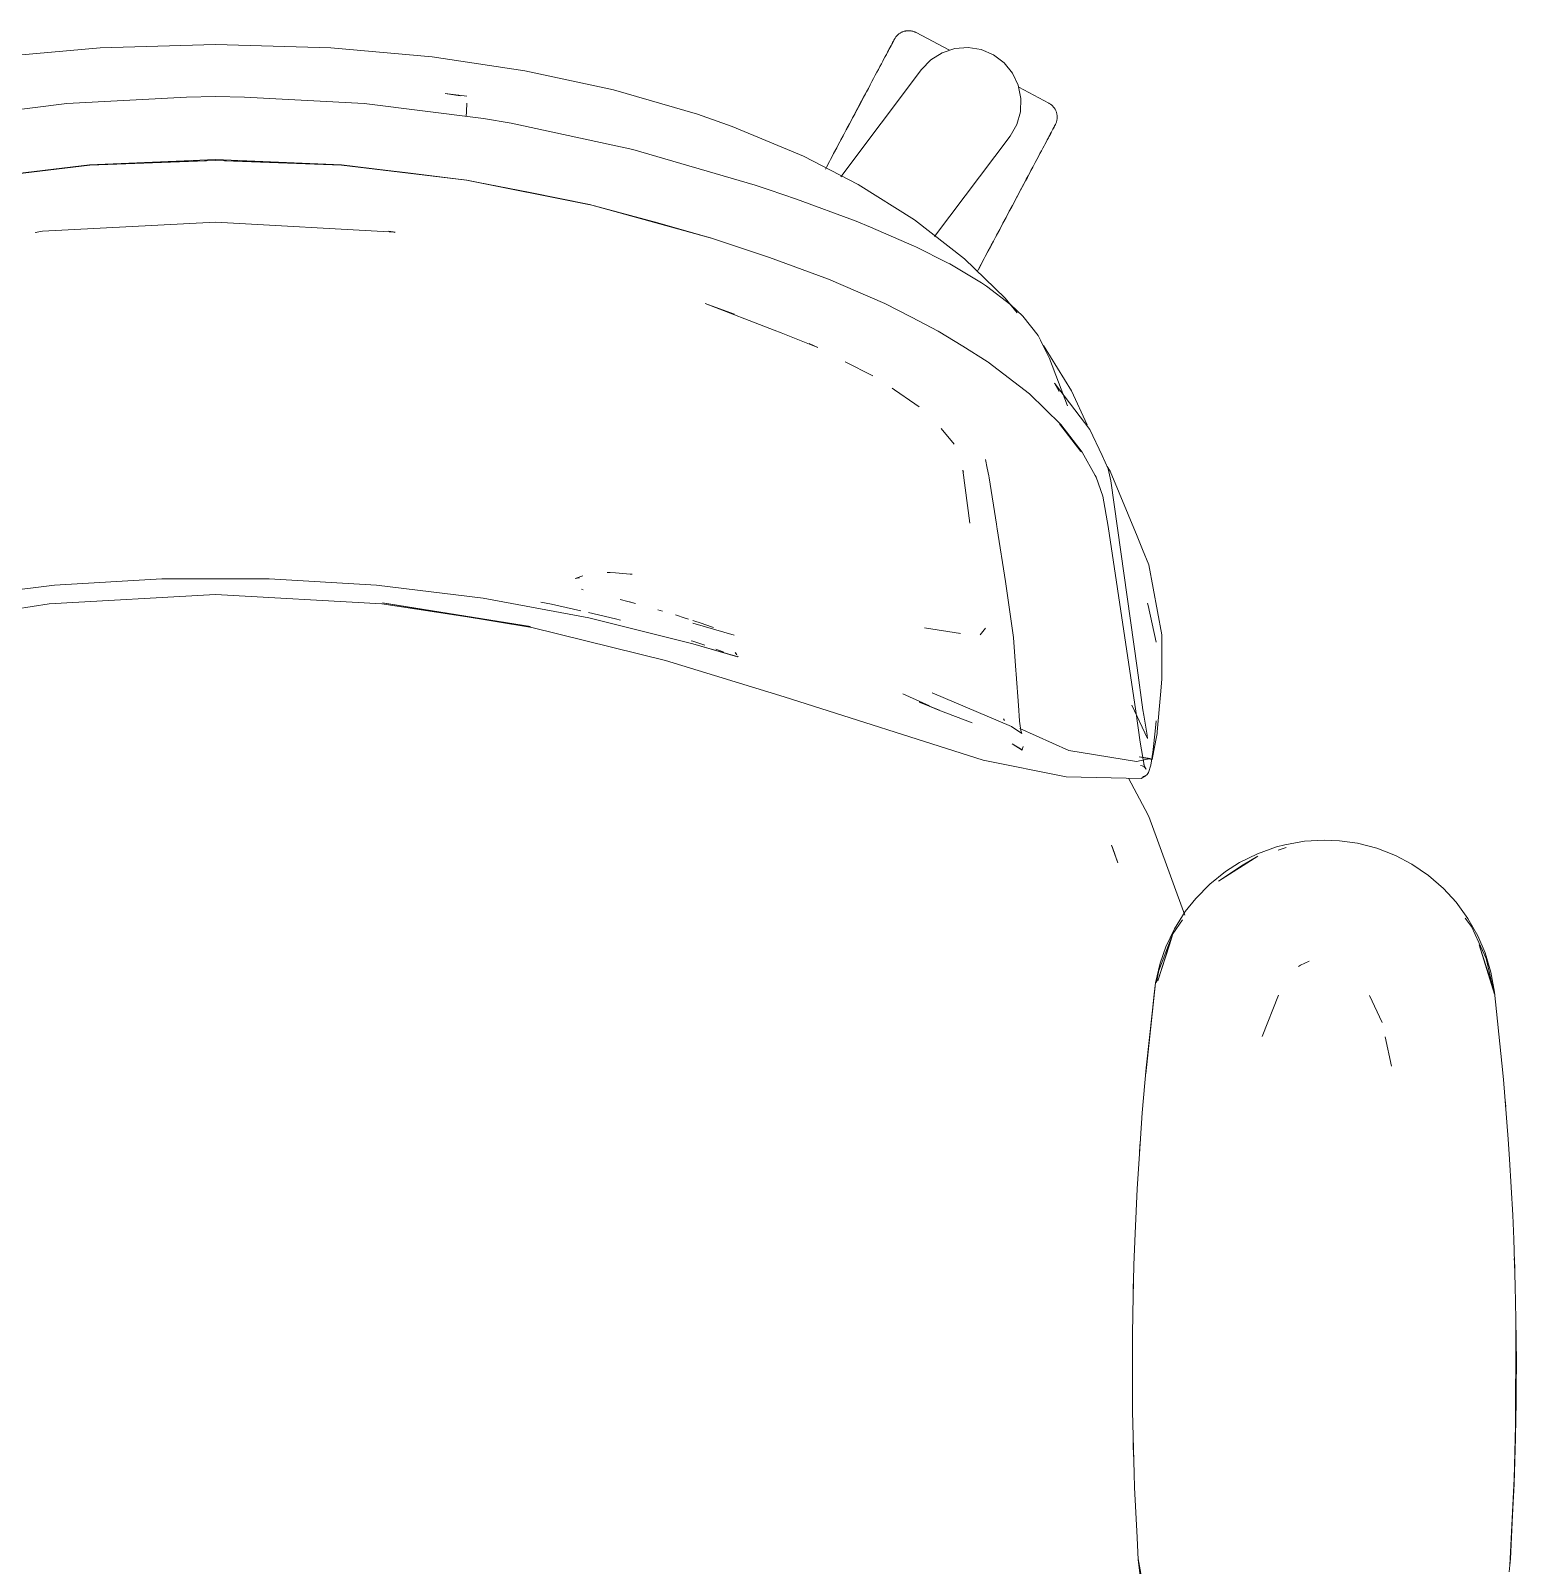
# Model space of a CAD drawing. Header units: millimetres. Extents: x 90978 to 295199, y -4084 to 97293.
# Drawn here: x 167387.8 to 167762.9, y 21765.8 to 22153.1 of the extents above; entities that cross this region are included whole.
import ezdxf

# ---------------------------------------------------------------- set-up
doc = ezdxf.new("R2010")
doc.units = ezdxf.units.MM
doc.header["$MEASUREMENT"] = 0
doc.layers.add('G-IMPT', color=8, linetype='CONTINUOUS', lineweight=9)
doc.layers.add('I-FURN', color=8, linetype='CONTINUOUS', lineweight=9)

msp = doc.modelspace()

# ---------------------------------------------------------------- linework, layer by layer
at = {"layer": 'G-IMPT'}
for p, q in [((167379.77, 22146.51), (167405.34, 22148.78)), ((167405.34, 22148.78), (167434.49, 22149.62)), ((167434.49, 22149.62), (167463.63, 22148.78)), ((167463.63, 22148.78), (167489.2, 22146.51)), ((167489.2, 22146.51), (167512.62, 22143.02)), ((167534.98, 22138.21), (167512.62, 22143.02)), ((167497.9, 22136.61), (167492.49, 22137.26)), ((167496.25, 22136.69), (167492.49, 22137.26)), ((167556.22, 22132.03), (167534.98, 22138.21)), ((167396.97, 22134.78), (167366.8, 22130.96)), ((167427.17, 22136.39), (167396.97, 22134.78)), ((167427.17, 22136.39), (167434.49, 22136.49)), ((167441.8, 22136.39), (167434.49, 22136.49)), ((167441.8, 22136.39), (167472, 22134.78)), ((167472, 22134.78), (167502.17, 22130.96)), ((167497.93, 22134.85), (167497.86, 22132.76)), ((167497.93, 22134.85), (167497.93, 22134.74)), ((167497.81, 22131.51), (167497.86, 22132.76)), ((167502.17, 22130.96), (167509.09, 22129.78)), ((167509.09, 22129.78), (167539.88, 22123.11)), ((167564.96, 22128.96), (167556.22, 22132.03)), ((167564.96, 22128.96), (167582.93, 22121.44)), ((167570.71, 22114.17), (167539.88, 22123.11)), ((167402.67, 22119.25), (167371.08, 22115.43)), ((167402.71, 22119.21), (167371.16, 22115.43)), ((167402.71, 22119.21), (167386.63, 22117.37)), ((167402.67, 22119.25), (167434.49, 22120.58)), ((167402.71, 22119.21), (167434.49, 22120.36)), ((167417.6, 22119.89), (167402.71, 22119.21)), ((167417.6, 22119.89), (167434.49, 22120.36)), ((167434.49, 22120.58), (167466.3, 22119.25)), ((167466.26, 22119.21), (167434.49, 22120.36)), ((167451.37, 22119.89), (167434.49, 22120.36)), ((167466.26, 22119.21), (167451.37, 22119.89)), ((167482.34, 22117.37), (167466.26, 22119.21)), ((167466.26, 22119.21), (167497.82, 22115.43)), ((167466.3, 22119.25), (167497.9, 22115.43)), ((167582.93, 22121.44), (167596.71, 22114.35)), ((167482.34, 22117.37), (167497.82, 22115.43)), ((167497.82, 22115.43), (167513.92, 22112.33)), ((167497.82, 22115.43), (167529.06, 22109.21)), ((167529.06, 22109.21), (167497.9, 22115.43)), ((167570.71, 22114.17), (167574.31, 22112.97)), ((167596.71, 22114.35), (167611, 22105.38)), ((167528.94, 22109.26), (167513.92, 22112.33)), ((167581.14, 22110.63), (167574.31, 22112.97)), ((167581.14, 22110.63), (167596.21, 22105.03)), ((167546.19, 22104.6), (167528.94, 22109.26)), ((167528.94, 22109.26), (167559.35, 22100.83)), ((167528.94, 22109.26), (167559.44, 22100.87)), ((167390.76, 22102.49), (167388.98, 22102.23)), ((167390.76, 22102.49), (167389.45, 22102.25)), ((167434.49, 22104.81), (167390.76, 22102.49)), ((167434.49, 22104.76), (167390.76, 22102.49)), ((167434.49, 22104.76), (167479.83, 22102.26)), ((167479.83, 22102.26), (167478.21, 22102.49)), ((167478.21, 22102.49), (167479.52, 22102.25)), ((167546.19, 22104.6), (167559.35, 22100.83)), ((167599.89, 22103.55), (167596.21, 22105.03)), ((167610.85, 22098.78), (167599.89, 22103.55)), ((167611, 22105.38), (167623.6, 22095.57)), ((167389.21, 22102.21), (167389.45, 22102.25)), ((167479.76, 22102.21), (167479.52, 22102.25)), ((167574.36, 22095.86), (167559.44, 22100.87)), ((167610.85, 22098.78), (167611.29, 22098.56)), ((167619.3, 22094.56), (167611.29, 22098.56)), ((167574.36, 22095.86), (167589.24, 22090.4)), ((167619.3, 22094.56), (167619.9, 22094.25)), ((167633.9, 22085.61), (167623.6, 22095.57)), ((167619.9, 22094.25), (167627.9, 22089.52)), ((167589.24, 22090.4), (167603.46, 22084.23)), ((167629.19, 22088.66), (167627.9, 22089.52)), ((167635.32, 22083.94), (167629.19, 22088.66)), ((167558.1, 22084.27), (167565.54, 22081.55)), ((167558.1, 22084.27), (167575.55, 22077.56)), ((167610.19, 22080.84), (167603.46, 22084.23)), ((167633.9, 22085.61), (167636.9, 22081.94)), ((167638.34, 22081.05), (167635.32, 22083.94)), ((167610.19, 22080.84), (167616.98, 22077.27)), ((167642.21, 22076.18), (167638.34, 22081.05)), ((167575.55, 22077.56), (167577.28, 22076.9)), ((167577.28, 22076.9), (167586.6, 22073.17)), ((167623.21, 22073.5), (167616.98, 22077.27)), ((167642.21, 22076.18), (167642.82, 22075.05)), ((167586.6, 22073.17), (167584.36, 22074.17)), ((167623.21, 22073.5), (167629.31, 22069.62)), ((167642.82, 22075.05), (167643.99, 22072.61)), ((167650.63, 22062.24), (167643.51, 22073.69)), ((167643.99, 22072.61), (167645.07, 22070.38)), ((167600.44, 22066), (167593.47, 22069.54)), ((167629.31, 22069.62), (167629.56, 22069.45)), ((167640, 22061.43), (167629.56, 22069.45)), ((167649.58, 22058.48), (167645.07, 22070.38)), ((167646.34, 22064.13), (167647.5, 22062.1)), ((167646.34, 22064.13), (167655.28, 22052.43)), ((167605.91, 22062.47), (167605.34, 22062.86)), ((167611.05, 22058.98), (167605.91, 22062.47)), ((167640, 22061.43), (167647.9, 22053.7)), ((167654.61, 22053.62), (167650.63, 22062.24)), ((167611.05, 22058.98), (167612.15, 22058.22)), ((167617.68, 22052.7), (167621.02, 22048.79)), ((167647.6, 22053.9), (167652.99, 22046.95)), ((167647.6, 22053.9), (167650.4, 22050.33)), ((167653.32, 22046.73), (167647.9, 22053.7)), ((167658.32, 22045.91), (167655.28, 22052.43)), ((167652.99, 22046.95), (167650.4, 22050.33)), ((167628.88, 22044.89), (167629.34, 22042.72)), ((167653.32, 22046.73), (167656.61, 22040.89)), ((167658.32, 22045.91), (167659.89, 22042.54)), ((167624.96, 22028.85), (167623.18, 22042.2)), ((167623.18, 22042.2), (167623.32, 22041.73)), ((167629.34, 22042.72), (167629.76, 22040.74)), ((167629.84, 22040.27), (167629.76, 22040.74)), ((167656.61, 22040.89), (167656.82, 22040.47)), ((167658.57, 22035.68), (167656.82, 22040.47)), ((167659.61, 22043.15), (167660.38, 22041.98)), ((167660.54, 22039.55), (167659.89, 22042.54)), ((167660.38, 22041.98), (167667.17, 22025.53)), ((167631.64, 22028.55), (167629.84, 22040.27)), ((167667.21, 21992.33), (167660.54, 22039.55)), ((167658.57, 22035.68), (167659.88, 22028.01)), ((167631.64, 22028.55), (167631.73, 22027.94)), ((167631.81, 22027.43), (167631.73, 22027.94)), ((167633.93, 22014.07), (167631.81, 22027.43)), ((167662.27, 22012.24), (167659.88, 22028.01)), ((167667.17, 22025.53), (167668.56, 22022.17)), ((167670.16, 22018.31), (167668.56, 22022.17)), ((167673.4, 22000.61), (167670.16, 22018.31)), ((167420.93, 22014.81), (167393.86, 22013.16)), ((167420.93, 22014.81), (167448.05, 22014.81)), ((167448.05, 22014.81), (167475.12, 22013.16)), ((167525.3, 22014.82), (167527.25, 22015.5)), ((167525.3, 22014.82), (167526.35, 22015.03)), ((167533.39, 22016.35), (167534.09, 22016.35)), ((167535.46, 22016.25), (167534.09, 22016.35)), ((167535.46, 22016.25), (167539.17, 22015.97)), ((167539.17, 22015.97), (167539.65, 22015.94)), ((167633.93, 22014.07), (167635.96, 22000)), ((167366.94, 22009.86), (167393.86, 22013.16)), ((167392.5, 22008.46), (167434.49, 22010.82)), ((167476.47, 22008.46), (167434.49, 22010.82)), ((167502.04, 22009.86), (167475.12, 22013.16)), ((167528.71, 22004.93), (167502.04, 22009.86)), ((167526.9, 22012.15), (167527.31, 22012.01)), ((167540.52, 22008.55), (167536.66, 22009.55)), ((167666.82, 21981.37), (167662.27, 22012.24)), ((167354.58, 22002.47), (167392.5, 22008.46)), ((167476.47, 22008.46), (167514.01, 22002.73)), ((167514.39, 22002.47), (167476.65, 22008.73)), ((167476.65, 22008.73), (167514.01, 22002.73)), ((167516.66, 22008.88), (167519.29, 22008.41)), ((167519.29, 22008.41), (167526.71, 22006.7)), ((167528.69, 22006.25), (167535.44, 22004.7)), ((167540.52, 22008.55), (167538.99, 22008.94)), ((167547.31, 22006.64), (167546.19, 22006.98)), ((167553.1, 22004.87), (167550.61, 22005.65)), ((167669.94, 22008.05), (167669.79, 22008.63)), ((167671.99, 21998.75), (167669.94, 22008.05)), ((167548.07, 21994.15), (167514.39, 22002.47)), ((167528.71, 22004.93), (167555.02, 21998.38)), ((167535.44, 22004.7), (167536.72, 22004.36)), ((167553.88, 22004.62), (167553.1, 22004.87)), ((167557.32, 22003.47), (167555.02, 22004.24)), ((167555.02, 22003.58), (167565.45, 22000.54)), ((167557.32, 22003.47), (167558.04, 22003.21)), ((167560.2, 22002.45), (167558.04, 22003.21)), ((167622.63, 22001.01), (167613.47, 22002.41)), ((167627.58, 22000.66), (167628.86, 22002.3)), ((167555.02, 21999.01), (167554.56, 21999.16)), ((167555.02, 21999.01), (167557.25, 21998.28)), ((167555.02, 21998.38), (167566.24, 21995.11)), ((167555.02, 21998.38), (167565.55, 21995.32)), ((167555.02, 21998.38), (167565.84, 21995.27)), ((167558.05, 21997.99), (167557.25, 21998.28)), ((167622.63, 22001.01), (167622.28, 22001.06)), ((167635.97, 21999.92), (167635.96, 22000)), ((167635.97, 21999.92), (167636.59, 21991.68)), ((167673.4, 22000.61), (167673.42, 21993.64)), ((167548.07, 21994.15), (167578.05, 21984.97)), ((167560.8, 21997), (167561.77, 21996.66)), ((167561.77, 21996.66), (167562.84, 21996.26)), ((167565.55, 21995.32), (167565.84, 21995.27)), ((167565.71, 21996.21), (167566.09, 21995.59)), ((167565.71, 21996.21), (167565.85, 21995.99)), ((167566.24, 21995.11), (167566.49, 21995.25)), ((167636.59, 21991.68), (167636.66, 21990.69)), ((167636.66, 21990.69), (167637.22, 21982.83)), ((167667.21, 21992.33), (167668.65, 21981.67)), ((167673.42, 21993.64), (167673.42, 21989.48)), ((167673.08, 21985.52), (167673.42, 21989.48)), ((167578.05, 21984.97), (167628.29, 21968.98)), ((167614.72, 21982.68), (167608.01, 21985.73)), ((167617.31, 21981.66), (167612.19, 21983.68)), ((167617.1, 21981.66), (167612.2, 21983.68)), ((167612.2, 21983.68), (167617.31, 21981.66)), ((167635.44, 21977.52), (167615.47, 21985.96)), ((167637.22, 21982.83), (167637.52, 21978.96)), ((167669.84, 21974.49), (167665.85, 21982.89)), ((167672.28, 21976.19), (167673.08, 21985.52)), ((167617.1, 21981.66), (167625.57, 21978.41)), ((167633.72, 21978.98), (167633.45, 21979.41)), ((167637.52, 21978.88), (167637.52, 21978.96)), ((167637.52, 21978.88), (167637.82, 21976.5)), ((167667.94, 21973.52), (167666.82, 21981.37)), ((167668.87, 21980.37), (167668.65, 21981.67)), ((167668.87, 21980.37), (167669.7, 21975.35)), ((167671.76, 21976.36), (167671.97, 21978.95)), ((167638.11, 21975.76), (167635.44, 21977.52)), ((167649.94, 21971.42), (167637.59, 21977.03)), ((167637.82, 21976.48), (167637.82, 21976.5)), ((167637.82, 21976.48), (167638.11, 21975.76)), ((167669.84, 21974.49), (167669.7, 21975.35)), ((167671.24, 21971.68), (167671.76, 21976.36)), ((167672.24, 21975.72), (167671.43, 21971.47)), ((167672.28, 21976.19), (167672.24, 21975.72)), ((167638.12, 21971.56), (167635.65, 21973.15)), ((167635.65, 21973.15), (167638.14, 21971.62)), ((167638.14, 21971.62), (167635.67, 21973.11)), ((167638.12, 21971.56), (167638.14, 21971.62)), ((167638.41, 21972.49), (167638.14, 21971.62)), ((167649.94, 21971.42), (167666.99, 21968.7)), ((167669.04, 21967.25), (167667.94, 21973.52)), ((167671.17, 21971.06), (167670.63, 21967.78)), ((167671.43, 21971.47), (167670.98, 21969.15)), ((167671.17, 21971.06), (167671.24, 21971.68)), ((167649.24, 21964.79), (167628.29, 21968.98)), ((167670.57, 21969.39), (167666.99, 21968.7)), ((167667.7, 21969.88), (167670.57, 21969.39)), ((167667.7, 21969.88), (167670.98, 21969.15)), ((167668, 21967.67), (167668.5, 21967.6)), ((167669.04, 21967.27), (167668.5, 21967.6)), ((167668.87, 21967.87), (167669.04, 21967.25)), ((167668.87, 21967.87), (167669.43, 21966.77)), ((167669.04, 21967.27), (167669.43, 21966.77)), ((167670.08, 21965.92), (167670.63, 21967.78)), ((167649.24, 21964.79), (167668.23, 21964.4)), ((167665.04, 21964.47), (167669.18, 21956.57)), ((167668.23, 21964.4), (167669.27, 21965.01)), ((167668.64, 21964.88), (167669.27, 21965.01)), ((167668.64, 21964.88), (167669.19, 21964.99)), ((167669.27, 21965.01), (167669.19, 21964.99)), ((167669.76, 21965.38), (167669.27, 21965.01)), ((167670.08, 21965.92), (167669.76, 21965.38)), ((167669.18, 21956.57), (167670.11, 21954.8)), ((167672.3, 21948.83), (167670.11, 21954.8)), ((167660.7, 21947.53), (167662.34, 21943.06)), ((167660.7, 21947.53), (167660.96, 21946.94)), ((167679.24, 21929.89), (167672.3, 21948.83)), ((167704.46, 21947.67), (167702.34, 21947.11)), ((167709.41, 21948.55), (167704.46, 21947.67)), ((167714.45, 21948.85), (167709.41, 21948.55)), ((167714.45, 21948.85), (167718.3, 21948.68)), ((167722.81, 21948.03), (167718.3, 21948.68)), ((167722.81, 21948.03), (167727.68, 21946.77)), ((167662.34, 21943.06), (167660.96, 21946.94)), ((167697.66, 21944.75), (167687.71, 21938.43)), ((167697.56, 21945.4), (167693.05, 21943.16)), ((167697.66, 21944.75), (167693.98, 21942.59)), ((167697.56, 21945.4), (167702.34, 21947.11)), ((167702.77, 21946.31), (167704.8, 21946.93)), ((167732.39, 21944.93), (167727.68, 21946.77)), ((167736.56, 21942.75), (167732.39, 21944.93)), ((167685.53, 21937.7), (167689.51, 21940.89)), ((167693.98, 21942.59), (167687.71, 21938.43)), ((167693.05, 21943.16), (167689.51, 21940.89)), ((167736.56, 21942.75), (167740.72, 21939.91)), ((167740.72, 21939.91), (167744.56, 21936.59)), ((167685.53, 21937.7), (167681.98, 21934.1)), ((167747.73, 21933.16), (167744.56, 21936.59)), ((167681.98, 21934.1), (167679.36, 21930.79)), ((167747.73, 21933.16), (167750.72, 21929.07)), ((167676.24, 21925.14), (167678.66, 21928.72)), ((167676.63, 21926.46), (167679.36, 21930.79)), ((167750.03, 21929.11), (167751.62, 21927.01)), ((167753.23, 21924.63), (167750.72, 21929.07)), ((167676.24, 21925.14), (167672.42, 21913.29)), ((167672.63, 21915.92), (167676.24, 21925.14)), ((167676.63, 21926.46), (167674.44, 21921.88)), ((167676.24, 21925.14), (167675.33, 21922.43)), ((167755.36, 21918.94), (167751.62, 21927.01)), ((167753.23, 21924.63), (167755.04, 21920.39)), ((167675.33, 21922.43), (167672.42, 21913.29)), ((167674.44, 21921.88), (167672.99, 21917.75)), ((167757.41, 21909.97), (167753.57, 21922.43)), ((167753.57, 21922.43), (167756.49, 21913.29)), ((167755.04, 21920.39), (167756.51, 21915.53)), ((167671.84, 21912.79), (167672.99, 21917.75)), ((167708.4, 21917.22), (167707.95, 21916.92)), ((167710.63, 21918.23), (167708.4, 21917.22)), ((167755.36, 21918.94), (167757.28, 21910.54)), ((167671.84, 21912.79), (167669.38, 21889.83)), ((167671.84, 21912.79), (167669.48, 21891.35)), ((167671.84, 21912.79), (167671.5, 21909.97)), ((167672.05, 21912.86), (167672.63, 21915.92)), ((167757.41, 21909.97), (167756.49, 21913.29)), ((167757.41, 21910.48), (167756.51, 21915.53)), ((167669.38, 21889.83), (167671.5, 21909.97)), ((167698.74, 21899.27), (167702.88, 21909.69)), ((167725.83, 21909.6), (167729.1, 21902.82)), ((167759.31, 21892.56), (167757.41, 21910.48)), ((167731.44, 21891.77), (167729.86, 21899.2)), ((167669.48, 21891.35), (167668.5, 21879.96)), ((167759.66, 21888.43), (167759.31, 21892.56)), ((167760.9, 21873.37), (167759.66, 21888.43)), ((167760.25, 21881.56), (167760.09, 21883.23)), ((167667.77, 21869.67), (167668.5, 21879.96)), ((167667.91, 21871.71), (167667.82, 21869.81)), ((167667.91, 21871.71), (167668.04, 21873.13)), ((167760.9, 21873.37), (167761.23, 21868.28)), ((167667.77, 21869.67), (167667.21, 21860.8)), ((167761.23, 21868.28), (167762.04, 21854.14)), ((167666.67, 21849.49), (167667.21, 21860.8)), ((167762.29, 21848.12), (167762.04, 21854.14)), ((167666.67, 21849.49), (167666.37, 21841.61)), ((167762.29, 21848.12), (167762.68, 21836.36)), ((167762.43, 21843.23), (167762.54, 21841.3)), ((167666.08, 21829.3), (167666.37, 21841.61)), ((167762.54, 21841.3), (167762.56, 21839.8)), ((167666.3, 21837.74), (167666.22, 21836.08)), ((167666.22, 21836.08), (167666.22, 21833.95)), ((167762.85, 21827.94), (167762.68, 21836.36)), ((167666.08, 21829.3), (167666.01, 21823.83)), ((167762.85, 21827.94), (167762.73, 21797.93)), ((167762.85, 21827.94), (167762.89, 21807.76)), ((167762.85, 21827.94), (167762.94, 21817.15)), ((167666, 21809.12), (167666.01, 21823.83)), ((167762.73, 21797.93), (167762.94, 21817.15)), ((167666.05, 21804.61), (167666, 21809.12)), ((167666.05, 21804.61), (167666.43, 21788.94)), ((167762.89, 21807.76), (167762.39, 21786.36)), ((167762.89, 21807.76), (167762.43, 21787.57)), ((167762.89, 21807.76), (167762.73, 21797.93)), ((167762.87, 21805.72), (167762.8, 21803.81)), ((167762.85, 21807.76), (167762.87, 21805.72)), ((167666.23, 21797.88), (167666.23, 21795.66)), ((167762.73, 21797.93), (167762.39, 21786.36)), ((167666.37, 21792.34), (167666.23, 21795.66)), ((167666.43, 21788.94), (167666.56, 21785.39)), ((167667.17, 21772.83), (167666.56, 21785.39)), ((167762.43, 21787.57), (167761.34, 21765.79)), ((167762.39, 21786.36), (167761.34, 21765.79)), ((167762.43, 21787.57), (167761.45, 21767.39)), ((167762.39, 21786.36), (167762.43, 21787.57)), ((167667.17, 21772.83), (167667.45, 21767.17)), ((167668.82, 21760.05), (167667.45, 21767.39)), ((167667.45, 21767.17), (167667.95, 21763.16)), ((167761.34, 21765.79), (167761.09, 21764.14)), ((167761.34, 21765.79), (167761.45, 21767.39))]:
    msp.add_line(p, q, dxfattribs=at)
at = {"layer": 'I-FURN'}
for p, q in [((167607.47, 22152.59), (167607.61, 22152.67)), ((167607.61, 22152.67), (167607.75, 22152.74)), ((167607.75, 22152.74), (167607.9, 22152.81)), ((167607.9, 22152.81), (167608.05, 22152.87)), ((167608.05, 22152.87), (167608.2, 22152.92)), ((167608.2, 22152.92), (167608.35, 22152.97)), ((167608.35, 22152.97), (167608.51, 22153.01)), ((167608.51, 22153.01), (167608.67, 22153.05)), ((167608.67, 22153.05), (167608.82, 22153.08)), ((167608.82, 22153.08), (167608.98, 22153.1)), ((167608.98, 22153.1), (167609.14, 22153.12)), ((167609.14, 22153.12), (167609.31, 22153.13)), ((167609.31, 22153.13), (167609.47, 22153.13)), ((167609.47, 22153.13), (167609.63, 22153.13)), ((167609.63, 22153.13), (167609.79, 22153.12)), ((167609.79, 22153.12), (167609.95, 22153.1)), ((167609.95, 22153.1), (167610.11, 22153.08)), ((167610.11, 22153.08), (167610.27, 22153.05)), ((167610.27, 22153.05), (167610.42, 22153.02)), ((167610.42, 22153.02), (167610.58, 22152.98)), ((167610.58, 22152.98), (167610.73, 22152.93)), ((167610.73, 22152.93), (167610.89, 22152.88)), ((167610.89, 22152.88), (167611.04, 22152.82)), ((167611.04, 22152.82), (167611.18, 22152.75)), ((167611.18, 22152.75), (167611.33, 22152.68)), ((167611.33, 22152.68), (167611.37, 22152.66)), ((167619.78, 22148.19), (167611.37, 22152.66)), ((167604.52, 22148.36), (167604.75, 22148.79)), ((167604.86, 22149.01), (167604.64, 22148.6)), ((167604.75, 22148.79), (167604.96, 22149.18)), ((167605.06, 22149.38), (167604.86, 22149.01)), ((167604.96, 22149.18), (167605.14, 22149.54)), ((167605.24, 22149.72), (167605.06, 22149.38)), ((167605.14, 22149.54), (167605.31, 22149.86)), ((167605.4, 22150.01), (167605.24, 22149.72)), ((167605.31, 22149.86), (167605.46, 22150.14)), ((167605.53, 22150.27), (167605.4, 22150.01)), ((167605.46, 22150.14), (167605.59, 22150.38)), ((167605.65, 22150.49), (167605.53, 22150.27)), ((167605.59, 22150.38), (167605.7, 22150.58)), ((167605.75, 22150.67), (167605.65, 22150.49)), ((167605.7, 22150.58), (167605.78, 22150.74)), ((167605.82, 22150.81), (167605.75, 22150.67)), ((167605.78, 22150.74), (167605.85, 22150.86)), ((167605.87, 22150.91), (167605.82, 22150.81)), ((167605.85, 22150.86), (167605.89, 22150.95)), ((167605.91, 22150.97), (167605.87, 22150.91)), ((167605.89, 22150.95), (167605.91, 22150.99)), ((167605.91, 22150.99), (167605.92, 22150.99)), ((167605.92, 22150.99), (167605.91, 22150.97)), ((167605.92, 22150.99), (167605.99, 22151.13)), ((167605.99, 22151.13), (167606.08, 22151.27)), ((167606.08, 22151.27), (167606.17, 22151.41)), ((167606.17, 22151.41), (167606.26, 22151.54)), ((167606.26, 22151.54), (167606.36, 22151.66)), ((167606.36, 22151.66), (167606.47, 22151.78)), ((167606.47, 22151.78), (167606.58, 22151.9)), ((167606.58, 22151.9), (167606.69, 22152.02)), ((167606.69, 22152.02), (167606.81, 22152.13)), ((167606.81, 22152.13), (167606.93, 22152.23)), ((167606.93, 22152.23), (167607.06, 22152.33)), ((167607.06, 22152.33), (167607.19, 22152.42)), ((167607.19, 22152.42), (167607.33, 22152.51)), ((167607.33, 22152.51), (167607.47, 22152.59)), ((167621.13, 22148.64), (167624.49, 22148.91)), ((167624.49, 22148.91), (167627.82, 22148.36)), ((167602.94, 22145.4), (167602.6, 22144.75)), ((167603.27, 22146.02), (167602.94, 22145.4)), ((167603.58, 22146.6), (167603.27, 22146.02)), ((167603.42, 22146.29), (167603.72, 22146.86)), ((167603.87, 22147.15), (167603.58, 22146.6)), ((167603.72, 22146.86), (167604, 22147.4)), ((167604.15, 22147.67), (167603.87, 22147.15)), ((167604, 22147.4), (167604.27, 22147.9)), ((167604.41, 22148.15), (167604.15, 22147.67)), ((167604.27, 22147.9), (167604.52, 22148.36)), ((167604.64, 22148.6), (167604.41, 22148.15)), ((167612.74, 22143.35), (167615.08, 22145.78)), ((167615.08, 22145.78), (167617.93, 22147.57)), ((167617.93, 22147.57), (167621.13, 22148.64)), ((167627.82, 22148.36), (167630.92, 22147.03)), ((167630.92, 22147.03), (167633.62, 22145)), ((167633.62, 22145), (167635.75, 22142.39)), ((167592.34, 22116.28), (167612.74, 22143.35)), ((167600.65, 22141.08), (167600.22, 22140.27)), ((167601.07, 22141.87), (167600.65, 22141.08)), ((167601.47, 22142.63), (167601.07, 22141.87)), ((167601.86, 22143.37), (167601.47, 22142.63)), ((167602.24, 22144.08), (167601.86, 22143.37)), ((167602.6, 22144.75), (167602.24, 22144.08)), ((167635.75, 22142.39), (167637.19, 22139.34)), ((167598.11, 22136.32), (167598.59, 22137.22)), ((167598.85, 22137.7), (167598.37, 22136.81)), ((167599.32, 22138.58), (167598.85, 22137.7)), ((167599.77, 22139.44), (167599.32, 22138.58)), ((167600.22, 22140.27), (167599.77, 22139.44)), ((167637.19, 22139.34), (167637.86, 22136.03)), ((167644.87, 22134.85), (167637.28, 22138.88)), ((167596.11, 22132.54), (167596.62, 22133.5)), ((167596.89, 22134.02), (167596.38, 22133.06)), ((167596.62, 22133.5), (167597.12, 22134.46)), ((167597.39, 22134.96), (167596.89, 22134.02)), ((167597.12, 22134.46), (167597.62, 22135.39)), ((167597.89, 22135.89), (167597.39, 22134.96)), ((167597.62, 22135.39), (167598.11, 22136.32)), ((167598.37, 22136.81), (167597.89, 22135.89)), ((167637.86, 22136.03), (167637.72, 22132.66)), ((167644.87, 22134.85), (167645.01, 22134.77)), ((167645.01, 22134.77), (167645.14, 22134.69)), ((167645.14, 22134.69), (167645.28, 22134.6)), ((167645.28, 22134.6), (167645.41, 22134.5)), ((167645.41, 22134.5), (167645.53, 22134.4)), ((167645.53, 22134.4), (167645.66, 22134.3)), ((167645.66, 22134.3), (167645.78, 22134.19)), ((167645.78, 22134.19), (167645.89, 22134.07)), ((167645.89, 22134.07), (167646, 22133.95)), ((167646, 22133.95), (167646.1, 22133.83)), ((167646.1, 22133.83), (167646.2, 22133.7)), ((167646.2, 22133.7), (167646.3, 22133.57)), ((167646.3, 22133.57), (167646.38, 22133.44)), ((167646.38, 22133.44), (167646.47, 22133.3)), ((167646.47, 22133.3), (167646.54, 22133.16)), ((167594.01, 22128.6), (167594.54, 22129.59)), ((167594.82, 22130.13), (167594.29, 22129.13)), ((167594.54, 22129.59), (167595.06, 22130.58)), ((167595.35, 22131.12), (167594.82, 22130.13)), ((167595.06, 22130.58), (167595.59, 22131.57)), ((167595.87, 22132.09), (167595.35, 22131.12)), ((167595.59, 22131.57), (167596.11, 22132.54)), ((167596.38, 22133.06), (167595.87, 22132.09)), ((167636.78, 22129.42), (167635.09, 22126.5)), ((167637.72, 22132.66), (167636.78, 22129.42)), ((167646.53, 22129.4), (167646.52, 22129.38)), ((167646.55, 22129.44), (167646.53, 22129.4)), ((167646.53, 22129.39), (167646.53, 22129.4)), ((167646.54, 22133.16), (167646.62, 22133.01)), ((167646.62, 22129.58), (167646.55, 22129.44)), ((167646.62, 22133.01), (167646.68, 22132.87)), ((167646.69, 22129.73), (167646.62, 22129.58)), ((167646.68, 22132.87), (167646.74, 22132.72)), ((167646.75, 22129.88), (167646.69, 22129.73)), ((167646.74, 22132.72), (167646.8, 22132.57)), ((167646.8, 22130.03), (167646.75, 22129.88)), ((167646.8, 22132.57), (167646.84, 22132.41)), ((167646.85, 22130.18), (167646.8, 22130.03)), ((167646.84, 22132.41), (167646.89, 22132.26)), ((167646.89, 22130.34), (167646.85, 22130.18)), ((167646.89, 22132.26), (167646.92, 22132.1)), ((167646.93, 22130.5), (167646.89, 22130.34)), ((167646.92, 22132.1), (167646.95, 22131.94)), ((167646.95, 22130.66), (167646.93, 22130.5)), ((167646.95, 22131.94), (167646.97, 22131.78)), ((167646.98, 22130.82), (167646.95, 22130.66)), ((167646.97, 22131.78), (167646.99, 22131.62)), ((167646.99, 22130.98), (167646.98, 22130.82)), ((167646.99, 22131.62), (167647, 22131.46)), ((167647, 22131.14), (167646.99, 22130.98)), ((167647, 22131.46), (167647, 22131.3)), ((167647, 22131.3), (167647, 22131.14)), ((167591.87, 22124.58), (167592.41, 22125.58)), ((167592.7, 22126.13), (167592.16, 22125.12)), ((167592.41, 22125.58), (167592.94, 22126.59)), ((167593.23, 22127.13), (167592.7, 22126.13)), ((167592.94, 22126.59), (167593.47, 22127.59)), ((167593.76, 22128.13), (167593.23, 22127.13)), ((167593.47, 22127.59), (167594.01, 22128.6)), ((167594.29, 22129.13), (167593.76, 22128.13)), ((167635.09, 22126.5), (167616.01, 22101.19)), ((167644.49, 22125.56), (167644.2, 22125.01)), ((167644.33, 22125.26), (167644.62, 22125.8)), ((167644.77, 22126.07), (167644.49, 22125.56)), ((167644.62, 22125.8), (167644.89, 22126.3)), ((167645.02, 22126.56), (167644.77, 22126.07)), ((167644.89, 22126.3), (167645.13, 22126.77)), ((167645.26, 22127), (167645.02, 22126.56)), ((167645.13, 22126.77), (167645.36, 22127.2)), ((167645.48, 22127.41), (167645.26, 22127)), ((167645.36, 22127.2), (167645.57, 22127.59)), ((167645.68, 22127.79), (167645.48, 22127.41)), ((167645.57, 22127.59), (167645.76, 22127.94)), ((167645.85, 22128.12), (167645.68, 22127.79)), ((167645.76, 22127.94), (167645.93, 22128.26)), ((167646.01, 22128.42), (167645.85, 22128.12)), ((167645.93, 22128.26), (167646.08, 22128.54)), ((167646.15, 22128.68), (167646.01, 22128.42)), ((167646.08, 22128.54), (167646.21, 22128.78)), ((167646.27, 22128.9), (167646.15, 22128.68)), ((167646.21, 22128.78), (167646.31, 22128.98)), ((167646.36, 22129.08), (167646.27, 22128.9)), ((167646.31, 22128.98), (167646.4, 22129.15)), ((167646.44, 22129.22), (167646.36, 22129.08)), ((167646.4, 22129.15), (167646.46, 22129.27)), ((167646.49, 22129.32), (167646.44, 22129.22)), ((167646.46, 22129.27), (167646.51, 22129.35)), ((167646.52, 22129.38), (167646.49, 22129.32)), ((167646.51, 22129.35), (167646.53, 22129.39)), ((167590.56, 22122.12), (167590.04, 22121.13)), ((167590.28, 22121.58), (167590.81, 22122.58)), ((167591.09, 22123.12), (167590.56, 22122.12)), ((167590.81, 22122.58), (167591.34, 22123.58)), ((167591.63, 22124.12), (167591.09, 22123.12)), ((167591.34, 22123.58), (167591.87, 22124.58)), ((167592.16, 22125.12), (167591.63, 22124.12)), ((167642.27, 22121.38), (167642.65, 22122.1)), ((167642.65, 22122.1), (167643.02, 22122.8)), ((167643.02, 22122.8), (167643.38, 22123.46)), ((167643.38, 22123.46), (167643.71, 22124.09)), ((167643.71, 22124.09), (167644.03, 22124.7)), ((167644.2, 22125.01), (167643.89, 22124.42)), ((167644.03, 22124.7), (167644.33, 22125.26)), ((167589, 22119.17), (167588.48, 22118.21)), ((167588.72, 22118.65), (167589.23, 22119.62)), ((167589.51, 22120.14), (167589, 22119.17)), ((167589.23, 22119.62), (167589.75, 22120.6)), ((167590.04, 22121.13), (167589.51, 22120.14)), ((167589.75, 22120.6), (167590.28, 22121.58)), ((167640.39, 22117.84), (167639.93, 22116.98)), ((167640.14, 22117.38), (167640.59, 22118.23)), ((167640.83, 22118.68), (167640.39, 22117.84)), ((167640.59, 22118.23), (167641.03, 22119.05)), ((167641.03, 22119.05), (167641.46, 22119.85)), ((167641.46, 22119.85), (167641.87, 22120.63)), ((167641.87, 22120.63), (167642.27, 22121.38)), ((167638.5, 22114.3), (167638.01, 22113.37)), ((167638.24, 22113.8), (167638.73, 22114.72)), ((167638.99, 22115.21), (167638.5, 22114.3)), ((167638.73, 22114.72), (167639.21, 22115.63)), ((167639.47, 22116.11), (167638.99, 22115.21)), ((167639.21, 22115.63), (167639.68, 22116.51)), ((167639.93, 22116.98), (167639.47, 22116.11)), ((167639.68, 22116.51), (167640.14, 22117.38)), ((167636.48, 22110.5), (167635.96, 22109.52)), ((167636.2, 22109.97), (167636.72, 22110.95)), ((167637, 22111.47), (167636.48, 22110.5)), ((167636.72, 22110.95), (167637.23, 22111.91)), ((167637.51, 22112.42), (167637, 22111.47)), ((167637.23, 22111.91), (167637.74, 22112.86)), ((167638.01, 22113.37), (167637.51, 22112.42)), ((167637.74, 22112.86), (167638.24, 22113.8)), ((167634.38, 22106.54), (167633.84, 22105.54)), ((167634.09, 22106), (167634.62, 22107)), ((167634.91, 22107.54), (167634.38, 22106.54)), ((167634.62, 22107), (167635.15, 22108)), ((167635.44, 22108.53), (167634.91, 22107.54)), ((167635.15, 22108), (167635.68, 22108.99)), ((167635.96, 22109.52), (167635.44, 22108.53)), ((167635.68, 22108.99), (167636.2, 22109.97)), ((167632.24, 22102.52), (167631.71, 22101.52)), ((167631.95, 22101.98), (167632.49, 22102.98)), ((167632.78, 22103.53), (167632.24, 22102.52)), ((167632.49, 22102.98), (167633.02, 22103.99)), ((167633.31, 22104.53), (167632.78, 22103.53)), ((167633.02, 22103.99), (167633.56, 22104.99)), ((167633.84, 22105.54), (167633.31, 22104.53)), ((167633.56, 22104.99), (167634.09, 22106)), ((167630.13, 22098.55), (167629.61, 22097.57)), ((167629.85, 22098.02), (167630.37, 22099)), ((167630.65, 22099.53), (167630.13, 22098.55)), ((167630.37, 22099), (167630.89, 22099.99)), ((167631.18, 22100.52), (167630.65, 22099.53)), ((167630.89, 22099.99), (167631.42, 22100.98)), ((167631.71, 22101.52), (167631.18, 22100.52)), ((167631.42, 22100.98), (167631.95, 22101.98)), ((167628.09, 22094.72), (167627.6, 22093.8)), ((167627.83, 22094.22), (167628.32, 22095.15)), ((167628.59, 22095.66), (167628.09, 22094.72)), ((167628.32, 22095.15), (167628.83, 22096.1)), ((167629.1, 22096.61), (167628.59, 22095.66)), ((167628.83, 22096.1), (167629.33, 22097.05)), ((167629.61, 22097.57), (167629.1, 22096.61)), ((167629.33, 22097.05), (167629.85, 22098.02)), ((167626.87, 22092.41), (167627.34, 22093.31)), ((167627.6, 22093.8), (167627.12, 22092.89)), ((167627.34, 22093.31), (167627.83, 22094.22))]:
    msp.add_line(p, q, dxfattribs=at)

doc.saveas('drawing.dxf')
